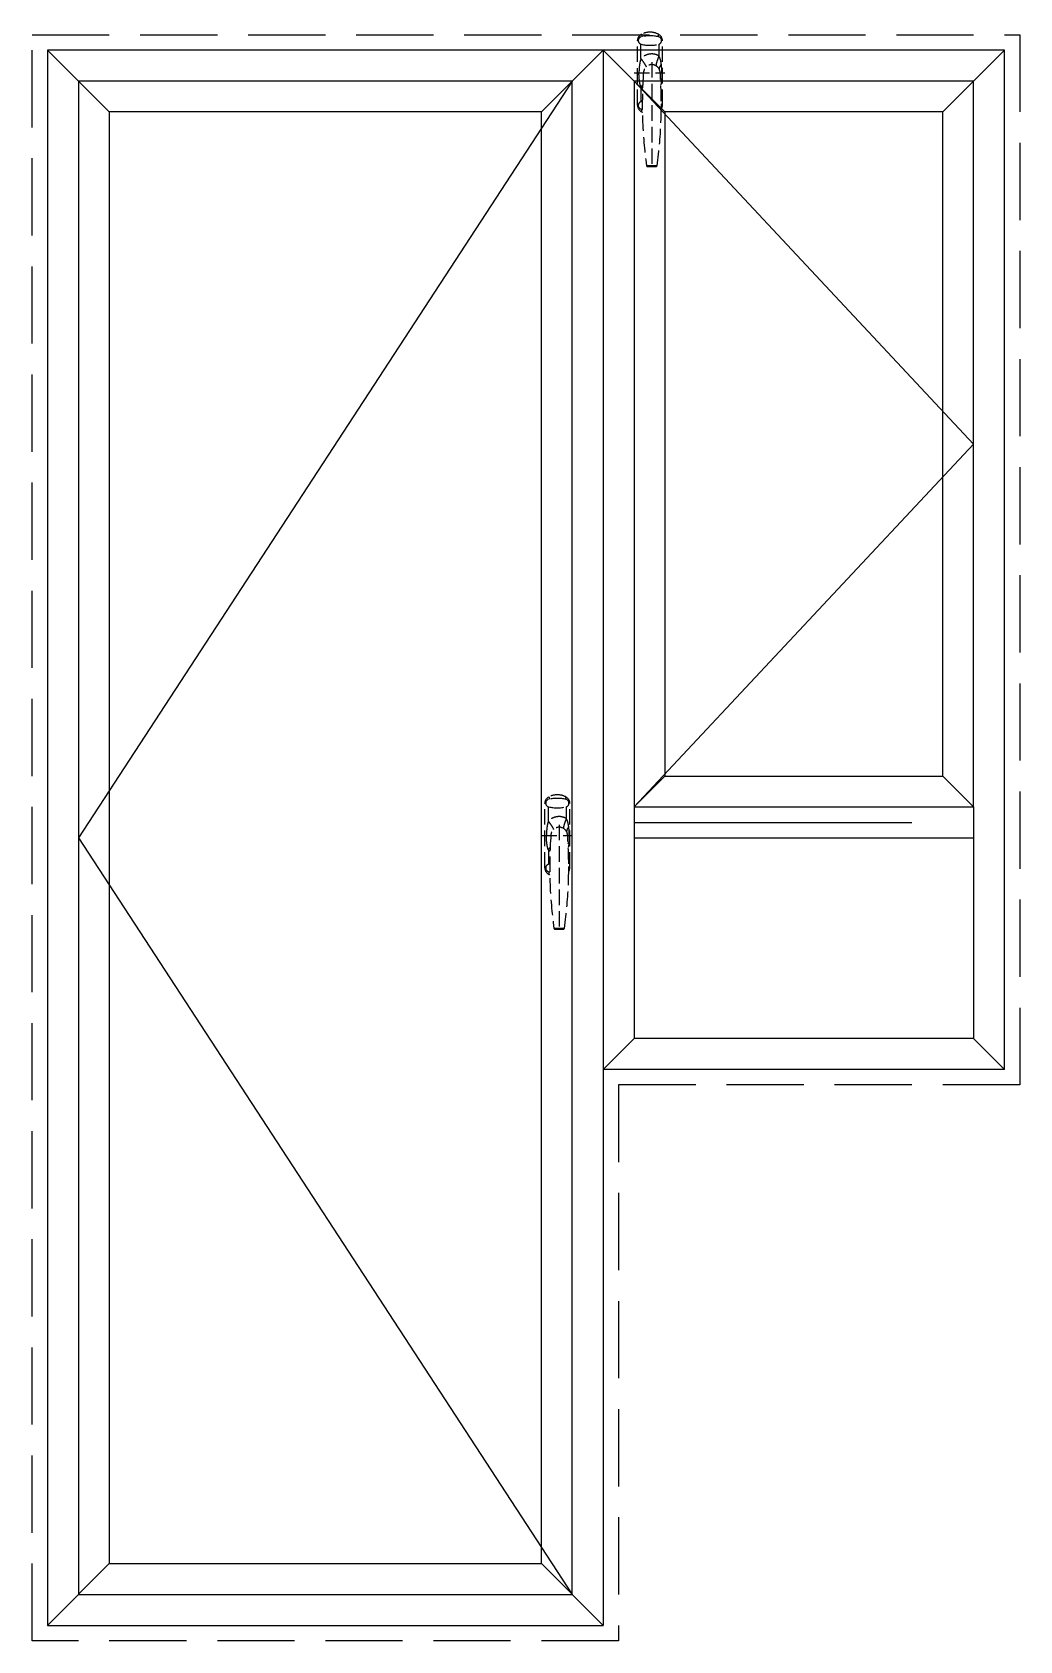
# Model space of a CAD drawing. Header units: millimetres. Extents: x 0 to 1600, y 0 to 2604.
import ezdxf

# ---------------------------------------------------------------- set-up
doc = ezdxf.new("R2010")
doc.units = ezdxf.units.MM
doc.linetypes.add('DASH', pattern=[0.35, 0.25, -0.1])
for name, color, linetype in [('Sunac_Gridline_Glass', 134, 'Continuous'), ('Sunac_HardWare', 13, 'Continuous'), ('Sunac_Refline', 1, 'Continuous'), ('Sunac_Wall', 2, 'DASH')]:
    doc.layers.add(name, color=color, linetype=linetype)

# ---------------------------------------------------------------- blocks, each defined once
blk = doc.blocks.new('zs')
at = {"layer": 'Sunac_HardWare', "linetype": 'DASH', "ltscale": 100}
for p, q in [((-44.5, -52), (-44.5, 52)), ((-38.8, 23.2), (-38.8, 46.6)), ((-9.7, 46.6), (-9.7, 27.5)), ((-4, -52), (-4, 52)), ((-50, 0), (0, 0)), ((-21.2, 17.6), (-21.2, -151.5)), ((-21.2, 4.5), (-21.2, -6.9)), ((-38.8, -23.2), (-38.8, -46.6)), ((-12.8, -150.2), (-29.7, -150.2)), ((-28.2, -151.5), (-14.3, -151.5))]:
    blk.add_line(p, q, dxfattribs=at)
for centre, radius, start, end in [((-32.5, 52), 12, 117.2796, 180), ((-37, 52.5), 6.15, 103.4197, 256.5803), ((-24.2, -0.9), 61.1, 76.5803, 103.4197), ((-24.2, 36), 30, 62.7204, 117.2796), ((-16, 52), 12, 0, 62.7204), ((-11.5, 52.5), 6.15, 283.4197, 76.5803), ((-24.2, 105.9), 61.1, 256.5803, 283.4197), ((674.3, -51.1), 710.9, 175.7976, 188.0138), ((-21.2, 0), 13.5, 4.2024, 175.7976), ((-716.7, -51.1), 710.9, 351.9862, 4.2024), ((-32.5, -52), 12, 180, 242.7204), ((-37, -52.5), 6.15, 103.4197, 256.5803), ((-24.2, -105.9), 61.1, 101.671, 103.4197), ((-11.5, -52.5), 6.15, 335.9077, 23.8655), ((-16, -52), 12, 327.1977, 0), ((-24.2, 0.9), 61.1, 256.5803, 258.3531), ((-24.2, -36), 30, 242.7204, 245.8599), ((-28.2, -150), 1.5, 188.0138, 270), ((-14.3, -150), 1.5, 270, 351.9862)]:
    blk.add_arc(centre, radius, start, end, dxfattribs=at)
for points in [[(-44.5, 52), (-44.4, 52.2), (-44.1, 52.4), (-43.7, 52.6), (-43.1, 52.8)], [(-38, 62.7), (-38, 62.5), (-38, 62.1), (-37.8, 61.6), (-37.5, 60.8), (-37.4, 60.4)], [(-37.4, 60.4), (-37.2, 59.9), (-36.7, 58.9)], [(-11.1, 60.4), (-11.3, 59.9), (-11.8, 58.9)], [(-10.5, 62.7), (-10.4, 62.5), (-10.5, 62.1), (-10.7, 61.6), (-11, 60.8), (-11.1, 60.4)], [(-4, 52), (-4.1, 52.2), (-4.3, 52.4), (-4.8, 52.6), (-5.4, 52.8)], [(-9.7, 27.5), (-11.7, 28.6), (-13.7, 29.4), (-15.8, 30), (-18, 30.5), (-20.1, 30.7), (-22.3, 30.7), (-24.5, 30.5), (-26.7, 30.1), (-28.9, 29.5), (-31, 28.6), (-33.1, 27.6), (-35.1, 26.3), (-37, 24.8), (-38.8, 23.2)], [(-9.7, 27.5), (-11, 24.3), (-12.1, 21.2), (-13.1, 18.3), (-13.8, 15.7), (-14.3, 13.5), (-14.5, 11.7)], [(-5.7, 13.8), (-6, 15.8), (-6.3, 17.7), (-6.6, 19.4), (-7, 21.1), (-7.5, 22.6), (-8, 24), (-8.5, 25.3), (-9.1, 26.4), (-9.7, 27.5)], [(-38.8, 23.2), (-39.4, 21.4), (-39.9, 19.5), (-40.4, 17.4), (-40.8, 15.3), (-41.1, 13.1), (-41.4, 10.8), (-41.6, 8.6), (-41.8, 6.4), (-41.9, 4.2), (-42, 2.1), (-42, 0)], [(-38.8, -23.2), (-39.4, -21.4), (-39.9, -19.5), (-40.4, -17.4), (-40.8, -15.3), (-41.1, -13.1), (-41.4, -10.8), (-41.6, -8.6), (-41.8, -6.4), (-41.9, -4.2), (-42, -2.1), (-42, 0)], [(-38.8, 23.2), (-36.9, 20.5), (-35.1, 18), (-33.5, 15.6), (-32.2, 13.4), (-31.1, 11.5), (-30.4, 9.9)], [(-5.7, 13.8), (-7.3, 11.9), (-8.4, 10.1), (-9, 8.4), (-9.2, 6.8), (-8.9, 5.4)], [(-4.9, 0), (-4.9, 1.9), (-5, 4), (-5.1, 6.2), (-5.2, 8.6), (-5.4, 11.1), (-5.7, 13.8)], [(-4.9, 0), (-4.9, -1.9), (-5, -4), (-5.1, -6.2), (-5.2, -8.6), (-5.4, -11.1), (-5.7, -13.8)], [(-44.5, -52), (-44.4, -52.2), (-44.1, -52.4), (-43.7, -52.6), (-43.1, -52.8)], [(-4, -52), (-4.1, -52.2), (-4.3, -52.4), (-4.8, -52.6), (-5.4, -52.8)], [(-38, -62.7), (-38, -62.5), (-38, -62.1), (-37.8, -61.6), (-37.5, -60.8), (-37.4, -60.4)], [(-37.4, -60.4), (-37.2, -59.9), (-36.7, -58.9)]]:
    blk.add_spline(points, degree=3, dxfattribs=at)
for points, knots in [([(-38.8, -23.2), (-38.2, -22.3), (-37.2, -21), (-36.2, -19.6), (-35.9, -19.2)], [0, 0, 0, 0, 2.20078, 3.297346, 3.297346, 3.297346, 3.297346]), ([(-36.2, -25.6), (-36.5, -25.3), (-37.4, -24.6), (-38.2, -23.7), (-38.8, -23.2)], [18.819968, 18.819968, 18.819968, 18.819968, 19.570774, 21.20105, 21.20105, 21.20105, 21.20105]), ([(-5.7, -13.8), (-5.8, -14.5), (-5.9, -15.8), (-6.2, -17.6), (-6.5, -18.7), (-6.6, -19.2)], [0, 0, 0, 0, 1.320348, 2.58877, 3.659728, 3.659728, 3.659728, 3.659728])]:
    blk.add_open_spline(points, degree=3, knots=knots, dxfattribs=at)
blk.add_open_spline([(-5.7, -13.8), (-6.1, -13.3), (-6.5, -12.9), (-6.9, -12.4)], degree=3, dxfattribs=at)

msp = doc.modelspace()

# ---------------------------------------------------------------- linework, layer by layer
at = {"layer": 'Sunac_Gridline_Glass', "ltscale": 10}
for p, q in [((25, 2575), (125, 2475)), ((925, 2575), (825, 2475)), ((925, 2575), (1025, 2475)), ((1575, 2575), (1475, 2475)), ((1525, 1350), (1525, 975)), ((975, 1300), (1525, 1300)), ((25, 25), (125, 125)), ((825, 125), (925, 25))]:
    msp.add_line(p, q, dxfattribs=at)
at = {"layer": 'Sunac_Gridline_Glass', "lineweight": -3}
for points in [[(1575, 925), (1575, 2575), (25, 2575), (25, 25), (925, 25)], [(830.1, 2525), (75, 2525), (75, 75), (875, 75)]]:
    msp.add_lwpolyline(points, dxfattribs=at)
at = {"layer": 'Sunac_Gridline_Glass'}
for points in [[(925, 2575), (925, 25)], [(925, 2575), (925, 1003)], [(875, 2525), (75, 1300), (875, 75)], [(975, 2525), (975, 975)], [(1025, 1400), (975, 1350)], [(1525, 1350), (1475, 1400)], [(925, 925), (975, 975)], [(1525, 975), (975, 975)], [(1575, 925), (1525, 975)], [(1575, 925), (925, 925)]]:
    msp.add_lwpolyline(points, dxfattribs=at)
for points in [[(875, 2525), (75, 2525), (75, 75), (875, 75)], [(1525, 2525), (975, 2525), (975, 1350), (1525, 1350)], [(825, 2475), (125, 2475), (125, 125), (825, 125)], [(1475, 2475), (1025, 2475), (1025, 1400), (1475, 1400)]]:
    msp.add_lwpolyline(points, close=True, dxfattribs=at)
at = {"layer": 'Sunac_Gridline_Glass', "ltscale": 500}
msp.add_lwpolyline([(975, 2525), (1525, 1937.5), (975, 1350)], dxfattribs=at)
at = {"layer": 'Sunac_Refline'}
msp.add_line((975, 1325), (1425.1, 1325), dxfattribs=at)
at = {"layer": 'Sunac_Wall', "lineweight": -3, "ltscale": 500}
msp.add_lwpolyline([(950, 0), (0, 0), (0, 2600), (1600, 2600), (1600, 900), (950, 900)], close=True, dxfattribs=at)

# ---------------------------------------------------------------- block references
at = {"layer": 'Sunac_HardWare'}
for p in [(1025, 2538.2), (875, 1303.6)]:
    msp.add_blockref('zs', p, dxfattribs=at)

doc.saveas('drawing.dxf')
